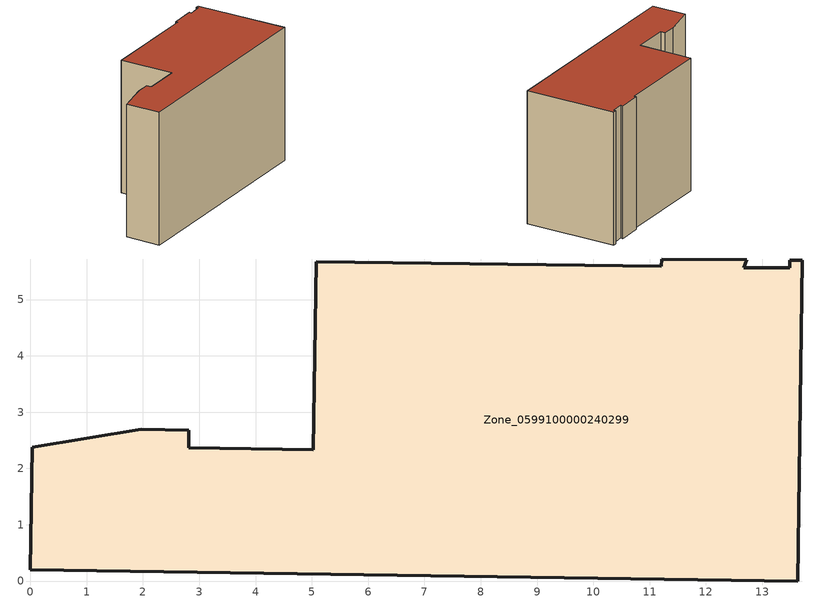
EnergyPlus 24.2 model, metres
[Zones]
Zone_0599100000240299
 floor ground (C_G): 11.22,5.72 12.73,5.71 12.67,5.56 13.49,5.57 13.49,5.7 13.71,5.7 13.63,0 0,0.2 0.04,2.37 1.97,2.7 2.81,2.68 2.81,2.37 5.02,2.33 5.08,5.67 11.21,5.59 z0
 wall outside (C_F): 5.08,5.67 5.02,2.33 2.81,2.37 2.81,2.68 1.97,2.7 0.04,2.37 0,0.2 13.63,0 13.71,5.7 13.49,5.7 13.49,5.57 12.67,5.56 12.73,5.71 11.22,5.72 11.21,5.59 5.08,5.67 z0:8.21
 roof outside (C_R): 12.73,5.71 11.22,5.72 11.21,5.59 5.08,5.67 5.02,2.33 2.81,2.37 2.81,2.68 1.97,2.7 0.04,2.37 0,0.2 13.63,0 13.71,5.7 13.49,5.7 13.49,5.57 12.67,5.56 z8.21
[BUILDING]
Pand.0599100000240299: North Axis=0; Terrain=City; Loads Convergence Tolerance Value=0.04; Temperature Convergence Tolerance Value=0.4; Solar Distribution=FullExterior; Maximum Number of Warmup Days=25; Minimum Number of Warmup Days=1
[Site:Location]
Rotterdam.The.Hague.AP_ZH_NLD Design_Conditions: Latitude=51.96; Longitude=4.45; Time Zone=1; Elevation=-4.5
[SITE:GROUNDTEMPERATURE:BUILDINGSURFACE]
18, 18, 18, 18, 18, 18, 18, 18, 18, 18, 18, 18
[MATERIAL] Thermal Absorptance=0.9; Solar Absorptance=0.7; Visible Absorptance=0.7
Name | Roughness | Thickness | Conductivity | Density | Specific Heat
G.TI.1975-1991 | MediumSmooth | 0.15 | 0.288461 | 540 | 1210
F.TI.1975-1991 | Rough | 0.3 | 0.230769 | 1920 | 840
R.TI.1975-1991 | MediumRough | 0.2 | 0.153846 | 1500 | 1000
[CONSTRUCTION]
C_G: G.TI.1975-1991
C_F: F.TI.1975-1991
C_R: R.TI.1975-1991
[ZONE]
Zone_0599100000240299: Type=1; Multiplier=1; Ceiling Height=Autocalculate; Volume=Autocalculate; Floor Area=autocalculate; Part of Total Floor Area=Yes
[ZONEINFILTRATION:DESIGNFLOWRATE]
Infil_Zone_0599100000240299: Zone or ZoneList or Space or SpaceList=Zone_0599100000240299; Schedule=AlwaysOn; Design Flow Rate Calculation Method=Flow/Area; Flow Rate per Floor Area=0.003; Constant Term Coefficient=1; Temperature Term Coefficient=0; Velocity Term Coefficient=0; Velocity Squared Term Coefficient=0
[HVACTEMPLATE:ZONE:IDEALLOADSAIRSYSTEM]
Zone_0599100000240299: Maximum Heating Supply Air Temperature=50; Minimum Cooling Supply Air Temperature=13; Maximum Heating Supply Air Humidity Ratio=0.0156; Minimum Cooling Supply Air Humidity Ratio=0.0077; Heating Limit=NoLimit; Cooling Limit=NoLimit; Dehumidification Control Type=ConstantSensibleHeatRatio; Cooling Sensible Heat Ratio=0.7; Dehumidification Setpoint=60; Humidification Control Type=None; Humidification Setpoint=30; Outdoor Air Method=None; Outdoor Air Flow Rate per Person=0.00944; Outdoor Air Flow Rate per Zone Floor Area=0; Outdoor Air Flow Rate per Zone=0; Demand Controlled Ventilation Type=None; Outdoor Air Economizer Type=NoEconomizer; Heat Recovery Type=None; Sensible Heat Recovery Effectiveness=0.7; Latent Heat Recovery Effectiveness=0.65
[ZONECONTROL:THERMOSTAT]
ThermostatControl_Zone_0599100000240299: Zone or ZoneList=Zone_0599100000240299; Control Type Schedule=DualSetpointControlType; Control 1=Thermostat_Zone_0599100000240299; Temperature Difference Between Cutout And Setpoint=0
[THERMOSTATSETPOINT:DUALSETPOINT]
Thermostat_Zone_0599100000240299: Heating Setpoint Temperature Schedule=HeatingSetpoint_Zone_0599100000240299; Cooling Setpoint Temperature Schedule=CoolingSetpoint_Zone_0599100000240299
[SCHEDULE:COMPACT]
HeatingSetpoint_Zone_0599100000240299: Through: 12/31, For: AllDays, Until: 24:00, 21
CoolingSetpoint_Zone_0599100000240299: Through: 12/31, For: AllDays, Until: 24:00, 24
DualSetpointControlType: Through: 12/31, For: AllDays, Until: 24:00, 4
AlwaysOn: Through: 12/31, For: AllDays, Until: 24:00, 1
